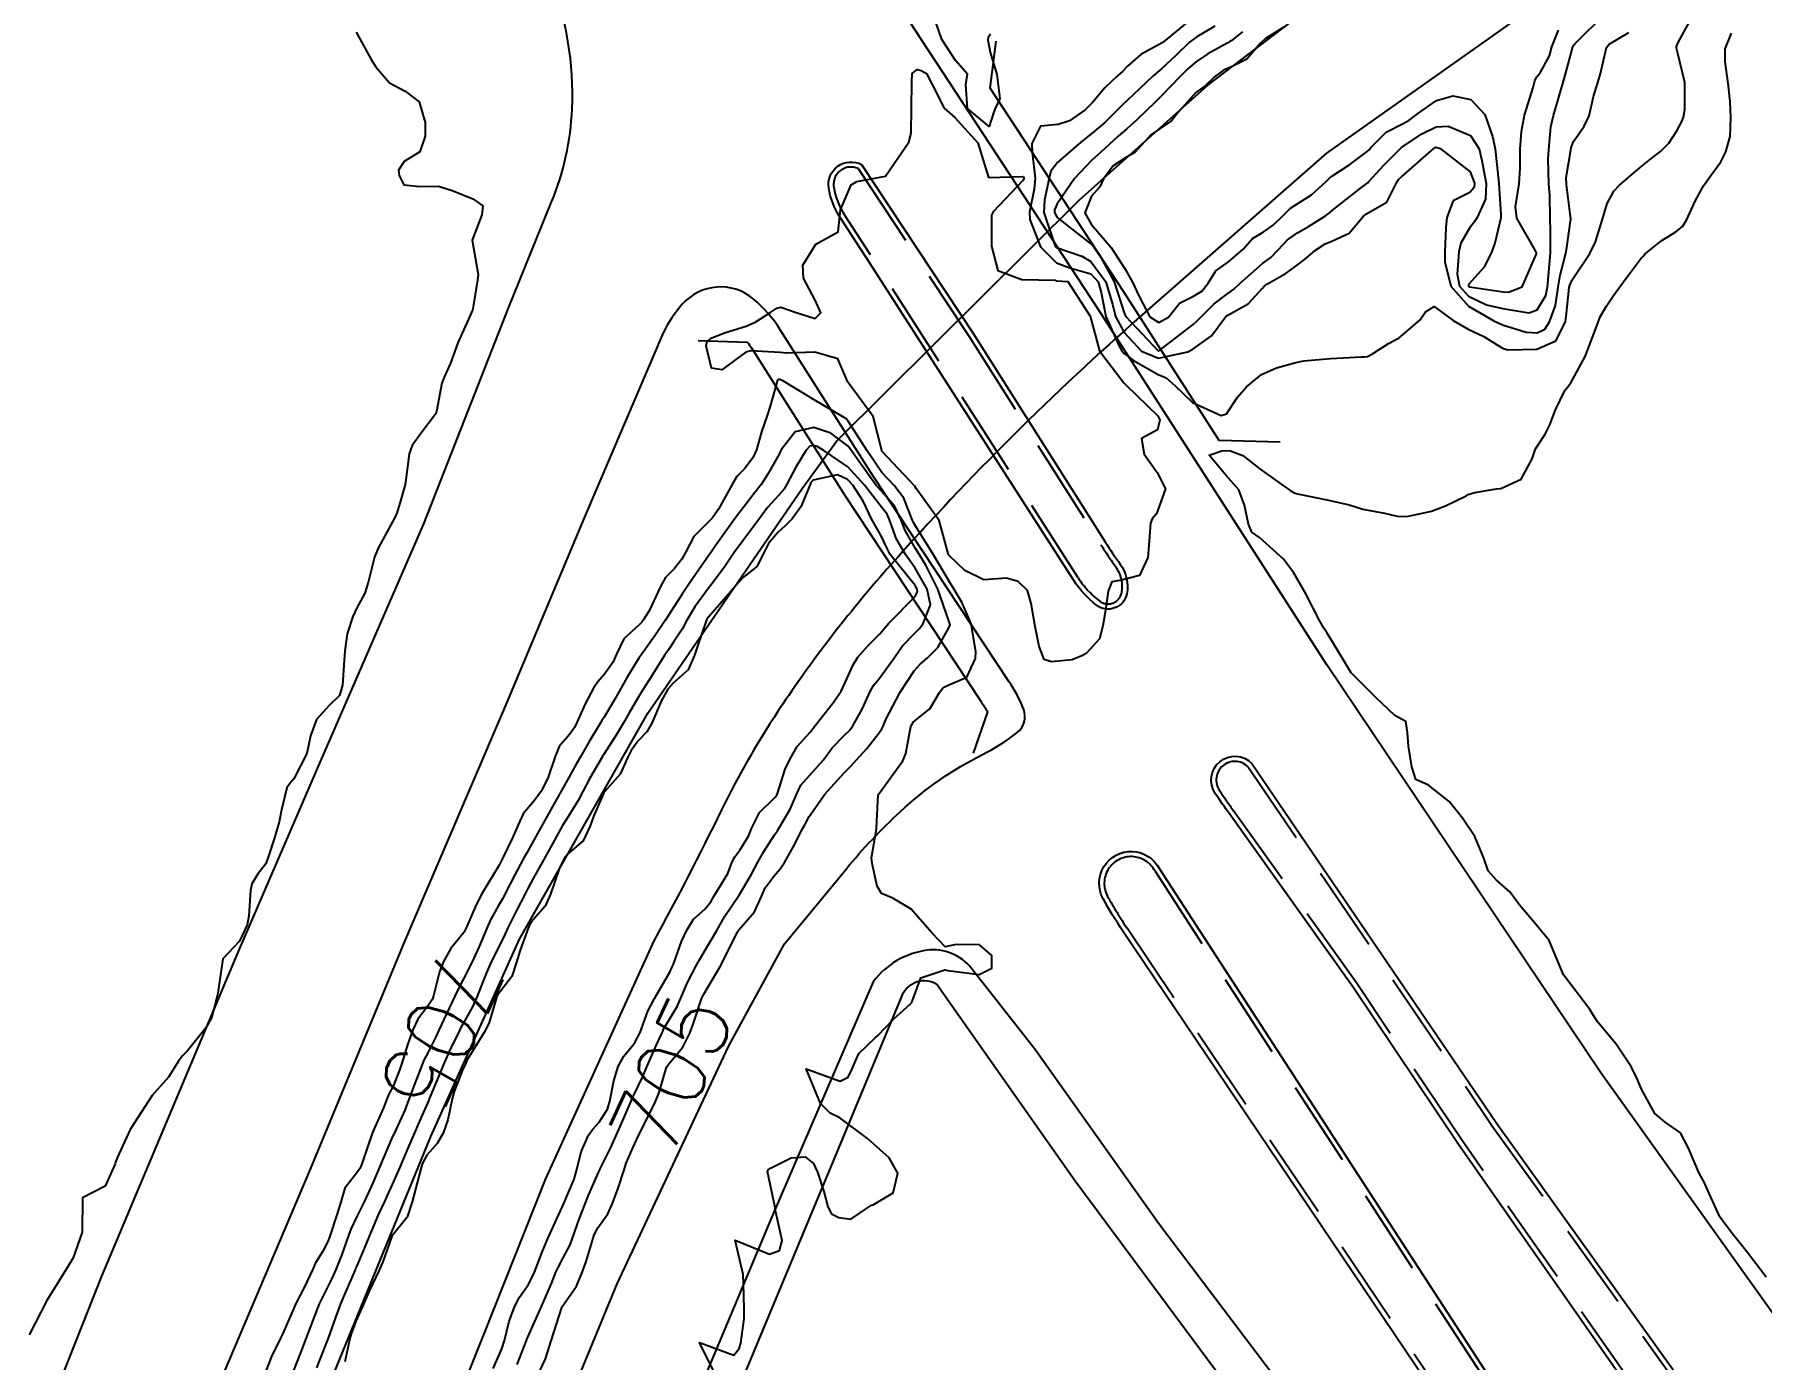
# Model space of a CAD drawing. Header units: metres. Extents: x 298520 to 308411, y 7433745 to 7450750.
# Drawn here: x 307649.3 to 307749.7, y 7434273.3 to 7434350.4 of the extents above; entities that cross this region are included whole.
import ezdxf
from ezdxf.enums import TextEntityAlignment as Align

# ---------------------------------------------------------------- set-up
doc = ezdxf.new("R2010")
doc.units = ezdxf.units.M
doc.header["$LTSCALE"] = 10
doc.linetypes.add('DASHED', pattern=[0.75, 0.5, -0.25])
for name, color, linetype in [('Canteiro', 45, 'DASHED'), ('Cotas', 45, 'Continuous'), ('Curvas de Nivel 1m', 11, 'Continuous'), ('Curvas de Nivel 5m', 15, 'Continuous'), ('Edificações', 30, 'Continuous'), ('Hidrografia', 140, 'Continuous'), ('Pontes e viadutos', 190, 'Continuous'), ('Vias Primárias', 230, 'Continuous')]:
    doc.layers.add(name, color=color, linetype=linetype)
doc.styles.add('Style-STANDARD', font='STANDARD.shx')

msp = doc.modelspace()

# ---------------------------------------------------------------- linework, layer by layer
at = {"layer": 'Canteiro'}
for points in [[(307709.97, 7434318.79), (307697.89, 7434337.6), (307696.34, 7434339.98, -0.105754), (307695.75, 7434341.53, -0.594126), (307697.17, 7434342.61), (307703.62, 7434332.84), (307711.29, 7434320.72, 0.014968), (307712.17, 7434319.41, -0.205405), (307712.5, 7434317.93, -0.558012), (307711.22, 7434317.44, -0.087423), (307709.97, 7434318.79, -4.151883)], [(307758.1, 7434249.95), (307746.41, 7434265.84), (307732.3, 7434286.05), (307726.19, 7434295.17), (307719.01, 7434305.23, -0.005821), (307718.19, 7434306.42, -0.901501), (307719.84, 7434307.81), (307734.08, 7434286.87), (307753.59, 7434259.62), (307760.41, 7434249.95)], [(307746.23, 7434249.95), (307736.49, 7434263.26), (307712.82, 7434298.4, -0.022731), (307711.68, 7434300.26, -1.015569), (307714.44, 7434301.72), (307736.59, 7434267.56), (307749.27, 7434249.95)]]:
    msp.add_lwpolyline(points, format="xyb", dxfattribs=at)
at = {"layer": 'Curvas de Nivel 1m', "flags": 128}
for points, elevation in [([(307704.87, 7434350.44), (307704.73, 7434350.24), (307704.71, 7434350.1), (307704.85, 7434349.38), (307705.24, 7434348.09), (307705.42, 7434346.69), (307705.14, 7434346.1), (307705.05, 7434345.86), (307704.8, 7434345.06), (307703.53, 7434346.11), (307703.44, 7434347.5), (307703.54, 7434348.11), (307702.84, 7434348.9), (307702.04, 7434350.13), (307701.59, 7434351.41)], 707), ([(307716.88, 7434351.58), (307714.93, 7434349.98), (307714.89, 7434349.95), (307714.86, 7434349.93), (307713.61, 7434349.24), (307712.84, 7434348.57), (307712.56, 7434348.28), (307712.25, 7434348.01), (307711.52, 7434347.31), (307710.82, 7434346.47), (307710.37, 7434346.03), (307709.46, 7434345.39), (307708.8, 7434345.17), (307707.78, 7434345.08), (307707.28, 7434344.07), (307707.29, 7434343.55), (307707.46, 7434342.06), (307707.41, 7434341.41), (307707.14, 7434340.07), (307707.15, 7434339.65), (307707.78, 7434338.06), (307708.7, 7434337.13), (307709.49, 7434336.83), (307710.7, 7434336.48), (307711.13, 7434336.02), (307711.31, 7434335.39), (307711.58, 7434334.01), (307712.33, 7434332.32), (307712.5, 7434332), (307712.64, 7434331.84), (307713.18, 7434331.45), (307714.63, 7434330.63), (307715.09, 7434330.44), (307715.62, 7434329.97), (307716.61, 7434328.99), (307718.28, 7434328.25), (307718.6, 7434328.33), (307719.23, 7434329.3), (307719.77, 7434329.91), (307720.63, 7434330.63), (307721.5, 7434331.02), (307722.64, 7434331.33), (307723.09, 7434331.42), (307724.64, 7434331.55), (307726.46, 7434331.65), (307726.64, 7434331.66), (307726.79, 7434331.68), (307727.09, 7434331.83), (307728.02, 7434332.44), (307728.65, 7434332.77), (307729.84, 7434333.79), (307730.18, 7434334.28), (307730.67, 7434334.58), (307731.78, 7434333.77), (307732.66, 7434333.27), (307733.57, 7434332.83), (307734.65, 7434332.16), (307734.97, 7434332.06), (307736.65, 7434332.11), (307737.76, 7434332.59), (307738.31, 7434333.69), (307738.36, 7434334), (307738.54, 7434335.69), (307738.56, 7434335.82), (307738.7, 7434336.14), (307739.74, 7434337.67), (307740.06, 7434338.34), (307740.47, 7434339.66), (307740.75, 7434340.57), (307741.12, 7434341.3), (307741.46, 7434341.65), (307742.16, 7434342.25), (307742.77, 7434342.76), (307743.26, 7434343.15), (307743.86, 7434343.63), (307744.33, 7434344.09), (307744.8, 7434344.8), (307745.08, 7434345.35), (307745.18, 7434345.61), (307745.26, 7434346.05), (307745.26, 7434347.61), (307744.86, 7434349.3), (307744.77, 7434349.62), (307744.77, 7434349.71), (307744.87, 7434349.94), (307745.78, 7434351.61)], 706), ([(307719.52, 7434350.57), (307718.86, 7434350.05), (307718.79, 7434350), (307718.67, 7434349.93), (307717.51, 7434349.28), (307716.85, 7434348.84), (307716.37, 7434348.43), (307715.91, 7434347.96), (307714.82, 7434346.85), (307714.38, 7434346.42), (307713.94, 7434345.99), (307713.37, 7434345.42), (307712.8, 7434344.92), (307712.3, 7434344.49), (307711.78, 7434344.01), (307711.26, 7434343.54), (307710.77, 7434343.1), (307709.76, 7434342.04), (307708.75, 7434340.56), (307708.6, 7434340.2), (307708.6, 7434340.05), (307708.74, 7434339.76), (307709.93, 7434338.83), (307710.72, 7434338.22), (307710.89, 7434338.02), (307711.26, 7434337.47), (307712.06, 7434336.01), (307712.67, 7434334.16), (307712.74, 7434334), (307714.64, 7434331.98), (307716.66, 7434333.54), (307716.88, 7434333.73), (307717.09, 7434333.95), (307717.88, 7434334.73), (307718.68, 7434335.34), (307719.02, 7434335.59), (307719.37, 7434335.92), (307720.7, 7434337.08), (307721.17, 7434337.44), (307721.61, 7434337.89), (307722.15, 7434338.46), (307722.73, 7434338.87), (307723.37, 7434339.24), (307724.35, 7434339.86), (307724.58, 7434340.03), (307724.75, 7434340.17), (307726.37, 7434341.45), (307726.76, 7434341.74), (307726.81, 7434341.78), (307726.85, 7434341.83), (307727.77, 7434342.83), (307728.75, 7434343.81), (307728.77, 7434343.83), (307728.78, 7434343.84), (307729.96, 7434344.63), (307730.8, 7434345.03), (307731.5, 7434345.07), (307732.79, 7434344.54), (307733.29, 7434343.75), (307733.45, 7434343.08), (307733.7, 7434341.75), (307733.67, 7434340.83), (307733.17, 7434339.76), (307733, 7434339.5), (307732.73, 7434339.15), (307732.22, 7434338.26), (307732.12, 7434337.77), (307732.01, 7434336.46), (307732.16, 7434335.77), (307732.68, 7434335.19), (307733.73, 7434334.69), (307734.67, 7434334.46), (307736.18, 7434334.21), (307736.67, 7434334.39), (307737.17, 7434335.22), (307737.27, 7434335.7), (307737.39, 7434337.02), (307737.45, 7434337.7), (307737.44, 7434339), (307737.43, 7434339.7), (307737.4, 7434341.06), (307737.35, 7434341.7), (307737.31, 7434343.17), (307737.34, 7434343.7), (307737.47, 7434345.04), (307737.62, 7434345.7), (307737.9, 7434346.63), (307738.2, 7434347.7), (307738.34, 7434348.19), (307738.75, 7434349.69), (307738.78, 7434349.77), (307738.86, 7434349.87), (307740.66, 7434351.66)], 704), ([(307721.93, 7434350.83), (307720.87, 7434350.17), (307720.57, 7434349.9), (307719.78, 7434348.98), (307718.84, 7434348.52), (307718.43, 7434348.34), (307717.9, 7434347.94), (307717.35, 7434347.42), (307716.82, 7434347.03), (307715.85, 7434345.96), (307715.4, 7434345.38), (307714.8, 7434344.99), (307714.2, 7434344.57), (307713.67, 7434343.99), (307713.24, 7434343.53), (307712.78, 7434343.28), (307712.01, 7434342.77), (307711.44, 7434342.01), (307711.22, 7434341.55), (307710.75, 7434341.01), (307710.36, 7434340.03), (307710.73, 7434339.38), (307711.89, 7434338.01), (307712.7, 7434336.76), (307713.13, 7434336), (307713.52, 7434335.16), (307714.14, 7434333.99), (307714.66, 7434333.66), (307715.23, 7434333.97), (307715.87, 7434334.77), (307716.68, 7434335.18), (307717.16, 7434335.47), (307717.54, 7434335.94), (307717.98, 7434336.66), (307718.71, 7434337.18), (307719.56, 7434337.92), (307720.1, 7434338.54), (307720.73, 7434338.91), (307721.32, 7434339.31), (307721.92, 7434339.89), (307722.32, 7434340.31), (307722.75, 7434340.58), (307723.54, 7434341.09), (307724.4, 7434341.86), (307724.58, 7434342.05), (307724.77, 7434342.19), (307725.77, 7434342.84), (307726.78, 7434343.61), (307726.9, 7434343.71), (307726.99, 7434343.83), (307727.89, 7434344.73), (307728.8, 7434345.19), (307729.21, 7434345.4), (307729.7, 7434345.8), (307730.82, 7434346.57), (307731.76, 7434346.84), (307732.82, 7434346.62), (307733.62, 7434345.75), (307734.07, 7434344.47), (307734.22, 7434343.75), (307734.4, 7434342.11), (307734.43, 7434341.74), (307734.55, 7434339.93), (307734.55, 7434339.74), (307734.2, 7434338.27), (307734.01, 7434337.75), (307733.58, 7434336.88), (307732.69, 7434335.89), (307732.67, 7434335.79), (307732.67, 7434335.76), (307732.69, 7434335.74), (307732.73, 7434335.72), (307734.69, 7434335.43), (307735, 7434335.42), (307735.8, 7434335.72), (307736.64, 7434337.64), (307736.64, 7434337.71), (307736.56, 7434337.87), (307735.48, 7434339.73), (307735.41, 7434340.39), (307735.63, 7434341.73), (307735.68, 7434342.64), (307735.69, 7434343.73), (307735.76, 7434344.77), (307735.93, 7434345.72), (307736.43, 7434347.32), (307736.54, 7434347.71), (307736.63, 7434347.92), (307736.84, 7434348.18), (307737.38, 7434349.18), (307737.53, 7434349.7), (307737.91, 7434350.67)], 703), ([(307667.96, 7434350.54), (307668.84, 7434348.96), (307669.12, 7434348.53), (307669.91, 7434347.6), (307670.82, 7434347.11), (307671.64, 7434346.49), (307671.99, 7434345.29), (307671.98, 7434344.49), (307671.67, 7434343.59), (307670.77, 7434343.02), (307670.43, 7434342.51), (307670.47, 7434342.21), (307670.75, 7434341.66), (307671.68, 7434341.56), (307672.75, 7434341.58), (307673.61, 7434341.32), (307674.75, 7434340.85), (307675.34, 7434340.44), (307675.27, 7434339.91), (307674.71, 7434338.45), (307675.07, 7434336.45), (307675.03, 7434336.11), (307674.76, 7434334.45), (307674.74, 7434334.37), (307674.66, 7434334.2), (307673.88, 7434332.46), (307673.45, 7434331.29), (307673.08, 7434330.47), (307672.96, 7434330.13), (307672.64, 7434328.48), (307672.59, 7434328.32), (307671.79, 7434327.28), (307671.23, 7434326.49), (307671.05, 7434326.01), (307670.86, 7434324.5), (307670.81, 7434324.23), (307670.53, 7434323.2), (307670.31, 7434322.5), (307670.11, 7434322.09), (307669.24, 7434320.52), (307669.03, 7434319.99), (307668.67, 7434318.53), (307668.47, 7434317.91), (307667.98, 7434317.01), (307667.78, 7434316.54), (307667.44, 7434315.54), (307667.3, 7434314.54), (307667.25, 7434313.72), (307667.17, 7434312.54), (307666.99, 7434311.95), (307666.39, 7434311.36), (307665.66, 7434310.56), (307665.32, 7434309.61), (307665.09, 7434308.57), (307664.34, 7434307.1), (307664.1, 7434306.82), (307663.94, 7434306.58), (307663.62, 7434305.29), (307663.49, 7434304.59), (307663.22, 7434303.67), (307662.87, 7434302.59), (307662.72, 7434302.15), (307662.27, 7434301.58), (307661.89, 7434300.98), (307661.82, 7434300.6), (307661.72, 7434299.13), (307661.63, 7434298.61), (307661.18, 7434297.66), (307660.21, 7434296.62), (307659.93, 7434294.62), (307659.57, 7434293.23), (307659.25, 7434292.63), (307658.15, 7434291.27), (307657.85, 7434290.95), (307657.64, 7434290.66), (307657.05, 7434289.74), (307656.11, 7434288.67), (307654.82, 7434286.69), (307654.08, 7434285.08), (307653.97, 7434284.8), (307653.94, 7434284.7), (307653.36, 7434283.4), (307652.04, 7434282.72), (307652.02, 7434280.72), (307651.5, 7434279.23), (307651.21, 7434278.73), (307649.97, 7434276.74), (307648.95, 7434274.75)], 707), ([(307750, 7434278.09), (307748.89, 7434279.56), (307748.03, 7434280.62), (307747.31, 7434281.58), (307746.67, 7434282.97), (307746.41, 7434283.59), (307746.07, 7434284.19), (307745.48, 7434285.6), (307745, 7434286.5), (307744.11, 7434287.12), (307743.51, 7434287.63), (307742.73, 7434289.03), (307742.49, 7434289.64), (307742.15, 7434290.31), (307741.26, 7434291.65), (307740.18, 7434292.95), (307739.9, 7434293.38), (307739.73, 7434293.67), (307738.21, 7434295.69), (307737.36, 7434297.7), (307736.25, 7434299.04), (307735.67, 7434299.72), (307735.07, 7434300.53), (307734.28, 7434301.23), (307733.82, 7434301.74), (307733.56, 7434302.48), (307733.05, 7434303.75), (307732.32, 7434304.81), (307731.55, 7434305.77), (307730.34, 7434306.72), (307729.61, 7434307.06), (307729.38, 7434307.79), (307729.18, 7434308.99), (307729.12, 7434309.8), (307729.02, 7434310.43), (307728.39, 7434310.79), (307727.31, 7434311.82), (307726.41, 7434312.7), (307725.85, 7434313.27), (307725.5, 7434313.84), (307724.45, 7434315.57), (307724.26, 7434315.86), (307724, 7434316.32), (307723.21, 7434317.87), (307722.49, 7434319.11), (307721.92, 7434319.89), (307720.52, 7434321.15), (307720.07, 7434321.46), (307719.87, 7434321.91), (307719.65, 7434323.03), (307719.31, 7434323.92), (307718.56, 7434324.76), (307717.59, 7434325.94), (307718.32, 7434326.19), (307718.58, 7434326.2), (307718.83, 7434326.18), (307719.55, 7434325.92), (307720.56, 7434325.12), (307722.3, 7434323.88), (307722.54, 7434323.75), (307722.72, 7434323.69), (307724.54, 7434323.32), (307725.74, 7434323.05), (307726.53, 7434322.79), (307727.79, 7434322.56), (307728.53, 7434322.39), (307729.08, 7434322.36), (307730.53, 7434322.68), (307731.33, 7434322.98), (307732.54, 7434323.57), (307732.66, 7434323.64), (307733.04, 7434323.76), (307734.31, 7434323.98), (307734.55, 7434324), (307735.74, 7434324.54), (307736.37, 7434325.71), (307736.58, 7434326.31), (307737.13, 7434327.16), (307737.4, 7434327.7), (307737.74, 7434328.57), (307738.28, 7434329.69), (307738.43, 7434329.89), (307738.63, 7434330.14), (307739.46, 7434331.68), (307739.97, 7434332.99), (307740.21, 7434333.67), (307740.34, 7434333.99), (307740.68, 7434334.59), (307741.11, 7434335.23), (307741.42, 7434335.65), (307741.96, 7434336.39), (307742.71, 7434337.39), (307742.83, 7434337.52), (307742.95, 7434337.64), (307743.93, 7434338.42), (307744.73, 7434338.93), (307745.12, 7434339.23), (307745.35, 7434339.61), (307745.87, 7434340.72), (307746.34, 7434341.6), (307746.77, 7434342.21), (307747.36, 7434343), (307747.64, 7434343.58), (307747.9, 7434344.48), (307747.94, 7434345.58), (307747.89, 7434346.51), (307747.78, 7434347.58), (307747.61, 7434348.82), (307747.61, 7434349.58), (307747.97, 7434350.48)], 707), ([(307688.94, 7434272.27), (307687.95, 7434274.29), (307689.94, 7434273.56), (307690.25, 7434273.95), (307690.35, 7434274.26), (307690.53, 7434275.69), (307690.53, 7434276.25), (307690.5, 7434277.74), (307690.48, 7434278.26), (307690.02, 7434280.26), (307692.01, 7434279.44), (307692.59, 7434279.66), (307692.74, 7434280.23), (307692.39, 7434281.88), (307692.32, 7434282.24), (307692.06, 7434283.51), (307691.9, 7434284.24), (307691.95, 7434284.36), (307692.07, 7434284.44), (307693.27, 7434285.04), (307694.08, 7434285.1), (307694.58, 7434284.71), (307694.81, 7434284.21), (307695.18, 7434283.08), (307695.4, 7434282.2), (307695.62, 7434281.78), (307696.04, 7434281.57), (307696.75, 7434281.47), (307697.77, 7434282.17), (307697.94, 7434282.28), (307698.05, 7434282.31), (307699.21, 7434283), (307699.48, 7434284.15), (307698.97, 7434285.05), (307698.09, 7434285.83), (307697.72, 7434286.17), (307696.1, 7434287.38), (307695.54, 7434287.64), (307694.97, 7434288.21), (307694.14, 7434290.22), (307696.13, 7434289.5), (307696.58, 7434289.74), (307696.8, 7434290.18), (307697.21, 7434291.12), (307698.16, 7434292.03), (307698.32, 7434292.17), (307699.22, 7434293.11), (307700.19, 7434293.98), (307700.28, 7434294.06), (307700.32, 7434294.14), (307700.82, 7434295.52), (307702.21, 7434295.98), (307702.38, 7434295.95), (307704.21, 7434295.71), (307704.94, 7434296.09), (307704.94, 7434296.81), (307704.23, 7434297.43), (307702.88, 7434297.46), (307702.23, 7434297.33), (307701.45, 7434298.13), (307700.25, 7434299.51), (307699.19, 7434300.16), (307698.52, 7434300.42), (307698.27, 7434300.85), (307697.98, 7434302.17), (307697.95, 7434302.51), (307698.23, 7434304.17), (307698.23, 7434304.25), (307698.33, 7434306.17), (307699.76, 7434308.15), (307699.94, 7434308.57), (307700.24, 7434310.14), (307700.39, 7434310.42), (307701.34, 7434311.18), (307701.91, 7434312.12), (307702.12, 7434312.41), (307702.41, 7434312.55), (307703.5, 7434313.02), (307704, 7434314.1), (307704.02, 7434314.51), (307703.74, 7434316.11), (307703.2, 7434317.38), (307702.76, 7434318.12), (307702.48, 7434318.57), (307701.55, 7434320.13), (307700.52, 7434321.78), (307700.39, 7434322.01), (307700.34, 7434322.14), (307699.83, 7434323.44), (307699.26, 7434324.16), (307698.55, 7434324.93), (307697.69, 7434326.18), (307696.59, 7434327.92), (307696.46, 7434328.06), (307696.22, 7434328.2), (307694.61, 7434329.16), (307692.82, 7434330.24), (307692.62, 7434330.34), (307692.53, 7434330.34), (307692.46, 7434330.24), (307692.05, 7434328.79), (307691.88, 7434328.25), (307691.55, 7434327.29), (307691.26, 7434326.25), (307691.05, 7434325.77), (307690.56, 7434325.13), (307690.12, 7434324.7), (307689.86, 7434324.27), (307689.04, 7434322.79), (307688.69, 7434322.29), (307688.52, 7434322.11), (307687.61, 7434321.2), (307687.14, 7434320.3), (307686.92, 7434319.88), (307686.49, 7434319.34), (307685.97, 7434318.82), (307685.7, 7434318.32), (307685.01, 7434316.88), (307684.67, 7434316.34), (307684.58, 7434316.21), (307684.45, 7434316.07), (307683.54, 7434315.25), (307683.11, 7434314.35), (307682.9, 7434313.87), (307682.41, 7434313.18), (307682.03, 7434312.75), (307681.78, 7434312.37), (307681.29, 7434311.47), (307680.81, 7434310.38), (307680.67, 7434310.09), (307680.37, 7434309.68), (307679.77, 7434308.98), (307679.55, 7434308.39), (307679.14, 7434307.2), (307678.74, 7434306.4), (307678.33, 7434305.82), (307677.68, 7434305.06), (307677.39, 7434304.42), (307677.06, 7434303.66), (307676.46, 7434302.43), (307676.4, 7434302.31), (307676.28, 7434302.08), (307675.3, 7434300.44), (307674.94, 7434299.76), (307674.39, 7434298.46), (307674.23, 7434298.16), (307673.47, 7434297.22), (307673.05, 7434296.47), (307672.81, 7434295.87), (307672.47, 7434294.48), (307672.4, 7434294.27), (307672.18, 7434293.92), (307671.55, 7434293.11), (307671.27, 7434292.49), (307670.97, 7434291.68), (307670.6, 7434290.5), (307670.49, 7434290.14), (307670.12, 7434289.21), (307669.87, 7434288.75), (307669.77, 7434288.51), (307669.56, 7434287.96), (307668.91, 7434286.52), (307668.31, 7434284.76), (307668.23, 7434284.53), (307668.18, 7434284.42), (307668.07, 7434284.24), (307667.31, 7434283.28), (307667.09, 7434282.54), (307666.85, 7434281.73), (307666.45, 7434280.55), (307666.34, 7434280.22), (307666.01, 7434279.57), (307665.61, 7434278.94), (307665.45, 7434278.56), (307664.96, 7434277.54), (307664.46, 7434276.57), (307663.96, 7434275.4), (307663.71, 7434274.83), (307663.58, 7434274.58), (307663.04, 7434273.48), (307662.7, 7434272.59)], 706), ([(307677.33, 7434273.02), (307677.87, 7434274.41), (307677.89, 7434274.47), (307677.95, 7434274.61), (307678.75, 7434276.4), (307679.33, 7434277.73), (307679.59, 7434278.39), (307679.71, 7434278.67), (307680.01, 7434279.22), (307680.41, 7434279.99), (307680.56, 7434280.37), (307680.94, 7434281.47), (307681.28, 7434282.37), (307681.5, 7434282.91), (307682.07, 7434284.19), (307682.12, 7434284.31), (307682.15, 7434284.36), (307682.79, 7434285.65), (307683.1, 7434286.35), (307683.4, 7434287.04), (307683.96, 7434288.34), (307684, 7434288.45), (307684.12, 7434288.69), (307684.66, 7434289.81), (307684.88, 7434290.33), (307685.44, 7434291.61), (307685.76, 7434292.32), (307685.88, 7434292.6), (307686.17, 7434293.08), (307686.64, 7434293.85), (307686.84, 7434294.3), (307687.25, 7434295.25), (307687.79, 7434296.29), (307687.94, 7434296.57), (307688.22, 7434297.03), (307688.94, 7434298.28), (307689.42, 7434299.1), (307690.19, 7434300.26), (307690.26, 7434300.37), (307690.97, 7434301.56), (307691.34, 7434302.25), (307691.68, 7434302.86), (307692.31, 7434303.83), (307692.47, 7434304.07), (307692.58, 7434304.24), (307693.22, 7434305.33), (307693.61, 7434306.23), (307693.84, 7434306.72), (307694.34, 7434307.29), (307695.15, 7434308.21), (307695.66, 7434308.9), (307696.37, 7434309.64), (307696.66, 7434309.91), (307696.86, 7434310.19), (307697.41, 7434311.16), (307697.87, 7434312.18), (307698.06, 7434312.52), (307698.41, 7434312.95), (307699.28, 7434314.16), (307699.75, 7434314.83), (307700.44, 7434315.55), (307700.74, 7434315.84), (307700.96, 7434316.13), (307701.37, 7434317.22), (307701.18, 7434318.13), (307700.49, 7434319.35), (307699.92, 7434320.15), (307699.4, 7434321.04), (307699, 7434322.16), (307698.85, 7434322.49), (307698.53, 7434322.9), (307697.54, 7434324.18), (307696.56, 7434325.25), (307695.17, 7434326.21), (307694.78, 7434326.43), (307694.58, 7434326.5), (307694.35, 7434326.45), (307694.15, 7434326.22), (307693.55, 7434325.23), (307693.03, 7434324.24), (307692.85, 7434323.93), (307692.54, 7434323.59), (307691.89, 7434322.88), (307691.43, 7434322.25), (307691.05, 7434321.72), (307690.51, 7434321.03), (307689.95, 7434320.27), (307689.37, 7434319.4), (307688.54, 7434318.29), (307688.47, 7434318.2), (307687.66, 7434317.1), (307687.19, 7434316.3), (307686.94, 7434315.81), (307686.43, 7434315.05), (307686.13, 7434314.61), (307685.93, 7434314.32), (307685.12, 7434313.04), (307684.69, 7434312.34), (307684.4, 7434311.87), (307683.83, 7434310.9), (307683.52, 7434310.35), (307683.1, 7434309.63), (307682.35, 7434308.49), (307682.3, 7434308.41), (307682.28, 7434308.36), (307681.56, 7434307.14), (307681.16, 7434306.37), (307680.88, 7434305.83), (307680.32, 7434304.93), (307679.98, 7434304.38), (307679.38, 7434303.32), (307678.88, 7434302.4), (307678.27, 7434301.29), (307677.95, 7434300.72), (307677.79, 7434300.41), (307677.28, 7434299.39), (307676.8, 7434298.42), (307676.62, 7434298.04), (307676.22, 7434297.24), (307675.83, 7434296.44), (307675.54, 7434295.77), (307675.01, 7434294.45), (307674.76, 7434293.87), (307674.17, 7434292.83), (307674.04, 7434292.59), (307673.97, 7434292.46), (307673.38, 7434291.23), (307673.04, 7434290.47), (307672.78, 7434289.82), (307672.22, 7434288.48), (307672.19, 7434288.4), (307672.11, 7434288.23), (307671.58, 7434287), (307671.36, 7434286.49), (307670.98, 7434285.6), (307670.51, 7434284.5), (307670.38, 7434284.19), (307670.06, 7434283.5), (307669.75, 7434282.81), (307669.61, 7434282.51), (307669.25, 7434281.73), (307668.75, 7434280.52), (307668.54, 7434280), (307668, 7434278.76), (307667.93, 7434278.6), (307667.91, 7434278.53), (307667.33, 7434277.19), (307667.06, 7434276.54), (307666.76, 7434275.75), (307666.33, 7434274.55), (307666.23, 7434274.26), (307665.94, 7434273.53), (307665.66, 7434272.82)], 704), ([(307675.93, 7434272.79), (307676.45, 7434273.93), (307676.59, 7434274.42), (307676.86, 7434275.53), (307677.2, 7434276.42), (307677.46, 7434276.93), (307677.99, 7434277.67), (307678.34, 7434278.4), (307678.8, 7434279.61), (307679.14, 7434280.39), (307680.04, 7434282.38), (307680.64, 7434283.8), (307680.8, 7434284.37), (307681.05, 7434285.4), (307681.49, 7434286.37), (307681.74, 7434286.72), (307682.1, 7434287.11), (307682.59, 7434287.88), (307682.72, 7434288.35), (307682.95, 7434289.53), (307683.21, 7434290.35), (307683.54, 7434290.95), (307684.16, 7434291.71), (307684.48, 7434292.34), (307684.94, 7434293.57), (307685.32, 7434294.32), (307686.21, 7434295.84), (307686.36, 7434296.16), (307686.43, 7434296.31), (307686.9, 7434297.63), (307687.2, 7434298.3), (307687.6, 7434298.94), (307688.25, 7434299.52), (307688.6, 7434299.94), (307688.8, 7434300.28), (307689.58, 7434301.58), (307689.85, 7434302.27), (307689.99, 7434302.56), (307690.29, 7434302.94), (307690.79, 7434303.77), (307690.99, 7434304.25), (307691.44, 7434305.13), (307692.33, 7434306.01), (307692.43, 7434306.14), (307692.47, 7434306.24), (307692.93, 7434307.66), (307693.2, 7434308.23), (307693.62, 7434308.97), (307694.38, 7434309.82), (307694.56, 7434310.04), (307694.68, 7434310.22), (307695.69, 7434311.5), (307696.18, 7434312.19), (307696.41, 7434312.7), (307696.87, 7434313.74), (307697.16, 7434314.18), (307697.76, 7434314.85), (307698.44, 7434315.53), (307698.73, 7434315.89), (307698.95, 7434316.16), (307700.47, 7434317.68), (307700.63, 7434317.98), (307700.61, 7434318.14), (307700.48, 7434318.35), (307699.04, 7434320.16), (307698.85, 7434320.51), (307698.51, 7434321.24), (307697.97, 7434322.18), (307697.46, 7434323.26), (307696.86, 7434324.19), (307696.55, 7434324.52), (307695.96, 7434324.79), (307694.55, 7434324.48), (307694.42, 7434324.34), (307694.37, 7434324.22), (307693.83, 7434322.92), (307693.33, 7434322.23), (307692.93, 7434321.83), (307692.52, 7434321.46), (307691.96, 7434320.79), (307691.68, 7434320.25), (307691.28, 7434319.46), (307690.48, 7434318.82), (307690.21, 7434318.53), (307690, 7434318.27), (307688.46, 7434316.5), (307688.36, 7434316.38), (307688.32, 7434316.29), (307687.85, 7434314.88), (307687.65, 7434314.3), (307687.28, 7434313.44), (307686.41, 7434312.66), (307686.1, 7434312.31), (307685.73, 7434311.65), (307685.17, 7434310.33), (307684.88, 7434309.83), (307684.37, 7434309.31), (307683.96, 7434308.75), (307683.78, 7434308.35), (307683.32, 7434307.37), (307682.43, 7434306.36), (307682.38, 7434306.31), (307682.33, 7434306.21), (307681.78, 7434304.9), (307681.59, 7434304.37), (307681.18, 7434303.49), (307680.29, 7434302.74), (307680.12, 7434302.55), (307680.03, 7434302.38), (307679.8, 7434301.91), (307679.28, 7434300.39), (307678.96, 7434299.69), (307678.24, 7434298.87), (307678.05, 7434298.59), (307677.98, 7434298.41), (307677.51, 7434297.13), (307677.29, 7434296.42), (307677.03, 7434295.59), (307676.19, 7434294.51), (307676.16, 7434294.43), (307675.7, 7434292.91), (307675.48, 7434292.44), (307674.43, 7434290.74), (307674.31, 7434290.46), (307674.26, 7434290.34), (307674.14, 7434290.11), (307673.67, 7434288.91), (307673.56, 7434288.47), (307673.31, 7434287.26), (307673.02, 7434286.47), (307672.68, 7434285.88), (307672.08, 7434285.19), (307671.82, 7434284.74), (307671.74, 7434284.48), (307671.4, 7434283.14), (307671.23, 7434282.49), (307670.93, 7434281.6), (307670.07, 7434280.5), (307670.05, 7434280.47), (307670.02, 7434280.42), (307669.51, 7434278.99), (307669.31, 7434278.51), (307668.7, 7434277.24), (307668.39, 7434276.52), (307667.96, 7434275.58), (307667.67, 7434274.81), (307667.6, 7434274.53), (307667.3, 7434273.17)], 703)]:
    msp.add_lwpolyline(points, dxfattribs=dict(at, elevation=elevation))
at = {"layer": 'Curvas de Nivel 1m', "elevation": 707, "flags": 128}
msp.add_lwpolyline([(307700.84, 7434348.31), (307701.14, 7434348.14), (307701.49, 7434347.47), (307702.17, 7434346.13), (307702.8, 7434345.58), (307704.13, 7434344.11), (307704.76, 7434342.1), (307706.76, 7434342.15), (307706.81, 7434342.07), (307706.81, 7434342.03), (307706.76, 7434341.93), (307705.03, 7434340.1), (307704.93, 7434339.9), (307704.92, 7434338.1), (307705.29, 7434336.68), (307706.69, 7434336.15), (307708.63, 7434336.11), (307708.69, 7434336.07), (307708.71, 7434336.07), (307709.37, 7434336.04), (307710.66, 7434334.02), (307711.21, 7434332.01), (307712.62, 7434330.14), (307712.77, 7434330), (307714.6, 7434328.22), (307714.71, 7434327.98), (307714.59, 7434327.41), (307713.66, 7434326.91), (307713.81, 7434325.99), (307714.56, 7434324.93), (307715.04, 7434323.97), (307714.53, 7434322.52), (307714.28, 7434322.23), (307714.17, 7434321.98), (307714.06, 7434320.44), (307714.03, 7434319.98), (307713.54, 7434318.94), (307712.48, 7434318.66), (307711.93, 7434318.56), (307711.71, 7434318.01), (307711.55, 7434316.92), (307711.41, 7434316.01), (307711.2, 7434315.25), (307710.43, 7434314.4), (307710.19, 7434314.26), (307709.61, 7434314.03), (307708.42, 7434313.9), (307707.99, 7434314.05), (307707.7, 7434314.79), (307707.45, 7434316.06), (307707.23, 7434317.3), (307707.02, 7434318.06), (307706.48, 7434318.59), (307705.79, 7434318.77), (307704.48, 7434318.67), (307703.37, 7434319.23), (307702.5, 7434320.05), (307702.45, 7434320.12), (307702.4, 7434320.22), (307701.89, 7434322.13), (307700.54, 7434324), (307700.49, 7434324.09), (307700.45, 7434324.14), (307698.57, 7434326.15), (307698.55, 7434326.17), (307698.54, 7434326.2), (307698.05, 7434328.18), (307696.62, 7434330.11), (307696.57, 7434330.19), (307695.98, 7434331.54), (307694.64, 7434331.92), (307693.01, 7434331.86), (307692.64, 7434331.91), (307690.9, 7434332), (307690.64, 7434331.93), (307689.24, 7434330.89), (307688.63, 7434331), (307688.33, 7434332.29), (307688.39, 7434332.55), (307688.65, 7434332.76), (307689.45, 7434333.08), (307690.65, 7434333.44), (307691.21, 7434333.7), (307692.09, 7434334.25), (307692.43, 7434334.48), (307692.67, 7434334.55), (307693.56, 7434334.23), (307694.66, 7434333.89), (307695, 7434334.21), (307694.67, 7434334.95), (307694, 7434336.23), (307693.95, 7434336.98), (307694.71, 7434338.22), (307696.01, 7434338.92), (307696.14, 7434340.2), (307696.76, 7434341.66), (307697.09, 7434341.86), (307698.76, 7434342.17), (307700.12, 7434344.15), (307700.26, 7434344.68), (307700.28, 7434346.15), (307700.29, 7434347.61), (307700.32, 7434348.15), (307700.61, 7434348.37)], close=True, dxfattribs=at)
at = {"layer": 'Curvas de Nivel 5m', "elevation": 705, "flags": 128}
for points in [[(307717.92, 7434350.89), (307716.87, 7434350.27), (307716.45, 7434349.96), (307715.64, 7434349.18), (307714.84, 7434348.44), (307714.59, 7434348.22), (307714.32, 7434347.99), (307713.56, 7434347.26), (307712.82, 7434346.58), (307712.52, 7434346.29), (307712.24, 7434346.01), (307711.51, 7434345.3), (307710.79, 7434344.68), (307710.43, 7434344.39), (307709.99, 7434344.03), (307708.77, 7434342.97), (307708.37, 7434342.45), (307708.28, 7434342.05), (307708.01, 7434340.8), (307707.98, 7434340.06), (307708.61, 7434338.16), (307708.66, 7434338.05), (307708.71, 7434338.01), (307710.19, 7434337.51), (307710.7, 7434337.2), (307711.57, 7434336.01), (307711.97, 7434334.71), (307712.14, 7434334.01), (307712.65, 7434333.07), (307713.65, 7434331.99), (307714.64, 7434331.57), (307716.34, 7434331.95), (307716.64, 7434332.1), (307717.72, 7434332.87), (307718.5, 7434333.93), (307718.57, 7434334.02), (307718.67, 7434334.08), (307719.85, 7434334.73), (307720.69, 7434335.65), (307720.8, 7434335.79), (307720.99, 7434335.9), (307722.06, 7434336.52), (307722.7, 7434336.98), (307723.22, 7434337.37), (307723.78, 7434337.87), (307724.34, 7434338.24), (307724.72, 7434338.39), (307725.73, 7434338.85), (307726.55, 7434339.83), (307726.74, 7434339.98), (307727.92, 7434340.65), (307728.51, 7434341.81), (307728.6, 7434341.97), (307728.77, 7434342.13), (307730.66, 7434343.78), (307730.73, 7434343.84), (307730.78, 7434343.85), (307731.03, 7434343.78), (307732.77, 7434342.42), (307733.02, 7434341.76), (307733.01, 7434341.5), (307732.76, 7434341.22), (307731.79, 7434340.74), (307731.41, 7434339.77), (307731.35, 7434339.16), (307731.3, 7434337.77), (307731.3, 7434337.18), (307731.65, 7434335.77), (307732.68, 7434334.6), (307734.14, 7434333.75), (307734.66, 7434333.51), (307736.03, 7434333.09), (307736.66, 7434333.06), (307737.11, 7434333.26), (307737.39, 7434333.7), (307737.73, 7434334.65), (307737.9, 7434335.7), (307738, 7434336.4), (307738.34, 7434337.69), (307738.4, 7434338.01), (307738.62, 7434339.69), (307738.61, 7434339.82), (307738.37, 7434341.69), (307738.36, 7434342.1), (307738.62, 7434343.69), (307738.65, 7434343.83), (307738.79, 7434344.19), (307739.4, 7434345.08), (307739.69, 7434345.68), (307739.95, 7434346.8), (307740.22, 7434347.67), (307740.36, 7434348.15), (307740.7, 7434349.66), (307740.86, 7434349.84), (307742, 7434350.52)], [(307678.53, 7434272.4), (307678.99, 7434273.35), (307679.32, 7434274.39), (307679.94, 7434276.34), (307679.95, 7434276.38), (307679.97, 7434276.42), (307680.78, 7434277.58), (307681.12, 7434278.37), (307681.35, 7434279.02), (307681.76, 7434280.36), (307681.82, 7434280.57), (307682.03, 7434280.97), (307682.6, 7434281.79), (307682.86, 7434282.35), (307683.19, 7434283.22), (307683.55, 7434284.35), (307683.68, 7434284.74), (307684.09, 7434285.66), (307684.4, 7434286.34), (307684.68, 7434286.91), (307685.39, 7434288.32), (307685.6, 7434288.84), (307686.03, 7434290.31), (307686.15, 7434290.52), (307686.98, 7434291.48), (307687.38, 7434292.3), (307687.59, 7434292.88), (307688.05, 7434294.29), (307688.09, 7434294.39), (307688.2, 7434294.57), (307689.21, 7434296.27), (307690.16, 7434298.19), (307690.2, 7434298.26), (307690.21, 7434298.28), (307690.23, 7434298.31), (307691.14, 7434299.36), (307691.54, 7434300.25), (307691.77, 7434300.75), (307692.28, 7434301.45), (307692.64, 7434301.87), (307692.88, 7434302.23), (307693.39, 7434303.13), (307693.96, 7434304.22), (307694.08, 7434304.46), (307694.32, 7434304.91), (307695.23, 7434306.21), (307696.35, 7434307.44), (307696.72, 7434307.81), (307697.06, 7434308.18), (307697.67, 7434308.87), (307698.38, 7434309.76), (307698.54, 7434310.01), (307698.62, 7434310.17), (307698.78, 7434310.56), (307699.62, 7434312.15), (307700.42, 7434313.38), (307700.77, 7434313.78), (307701.21, 7434314.13), (307701.81, 7434314.74), (307702.45, 7434315.88), (307702.52, 7434316.05), (307702.51, 7434316.12), (307702.45, 7434316.3), (307701.8, 7434318.13), (307701.1, 7434319.53), (307700.74, 7434320.14), (307700.51, 7434320.51), (307699.91, 7434321.54), (307699.67, 7434322.15), (307699.31, 7434322.94), (307698.54, 7434323.81), (307698.22, 7434324.17), (307697.3, 7434325.45), (307696.79, 7434326.19), (307696.58, 7434326.46), (307695.58, 7434327.21), (307694.59, 7434327.55), (307693.51, 7434327.3), (307692.7, 7434326.24), (307692.65, 7434326.16), (307692.57, 7434326), (307691.94, 7434324.86), (307691.54, 7434324.25), (307691.11, 7434323.68), (307690.53, 7434322.95), (307690.02, 7434322.27), (307688.86, 7434320.63), (307688.61, 7434320.29), (307688.57, 7434320.22), (307688.5, 7434320.13), (307687.74, 7434319.05), (307687.24, 7434318.3), (307686.94, 7434317.84), (307686.46, 7434317.13), (307685.94, 7434316.32), (307685.34, 7434315.42), (307684.57, 7434314.34), (307684.42, 7434314.12), (307683.74, 7434313.01), (307683.36, 7434312.35), (307683.01, 7434311.74), (307682.39, 7434310.69), (307682.26, 7434310.49), (307682.19, 7434310.36), (307681.5, 7434309.23), (307681.01, 7434308.37), (307680.77, 7434307.95), (307680.34, 7434307.18), (307679.9, 7434306.39), (307679.37, 7434305.44), (307678.78, 7434304.4), (307678.61, 7434304.1), (307678.3, 7434303.52), (307677.9, 7434302.8), (307677.69, 7434302.42), (307677.19, 7434301.51), (307676.63, 7434300.43), (307676.51, 7434300.18), (307676.25, 7434299.72), (307675.79, 7434298.89), (307675.58, 7434298.44), (307675.12, 7434297.34), (307674.72, 7434296.45), (307674.2, 7434295.42), (307673.87, 7434294.79), (307673.71, 7434294.46), (307673.23, 7434293.42), (307672.78, 7434292.47), (307672.58, 7434292.05), (307672.15, 7434291.19), (307671.91, 7434290.72), (307671.81, 7434290.48), (307671.35, 7434289.27), (307671.06, 7434288.49), (307670.79, 7434287.81), (307670.19, 7434286.5), (307670.16, 7434286.43), (307670.09, 7434286.28), (307669.33, 7434284.51), (307668.96, 7434283.62), (307668.46, 7434282.52), (307668.03, 7434281.66), (307667.66, 7434280.9), (307667.52, 7434280.53), (307667.13, 7434279.42), (307666.79, 7434278.54), (307666.54, 7434277.99), (307665.98, 7434276.86), (307665.82, 7434276.55), (307665.71, 7434276.3), (307665.05, 7434274.56), (307664.75, 7434273.76), (307664.29, 7434272.57)]]:
    msp.add_lwpolyline(points, dxfattribs=at)
at = {"layer": 'Edificações'}
msp.add_lwpolyline([(307681.19, 7434249.95), (307695.86, 7434285.14), (307699.75, 7434294.52, -0.463552), (307701.74, 7434295.15), (307709.8, 7434283.71), (307717.93, 7434272.73), (307722.26, 7434266.93, -0.424035), (307721.98, 7434265.22), (307699.2, 7434249.95)], format="xyb", dxfattribs=at)
at = {"layer": 'Hidrografia'}
for points in [[(307657.45, 7434249.95), (307672.31, 7434286.29), (307677.46, 7434297.76), (307684.94, 7434310.91), (307693.92, 7434324), (307695.93, 7434326.76), (307710.03, 7434340.78), (307717.51, 7434347.46), (307726.32, 7434354.17), (307740.17, 7434362.85), (307748.28, 7434367.76), (307765.34, 7434377.45), (307769.88, 7434379.53), (307778.46, 7434383.02), (307782.18, 7434384.46), (307788.26, 7434387.37), (307794.89, 7434391.57), (307799.32, 7434394.82), (307803.74, 7434398.79), (307810.52, 7434406.53), (307823.45, 7434426.43), (307826.37, 7434431.55, 0.153965), (307827.04, 7434434.62, 0.030937), (307825.74, 7434442.99, -1.242478)], [(307736, 7434351.7), (307724.41, 7434343.51), (307713.69, 7434334.09, 0.030819), (307699.06, 7434319.54, 0.033689), (307692.77, 7434311.42, 0.034336), (307689.2, 7434305.25, -0.010957), (307685.29, 7434297.67), (307678.96, 7434283.79), (307675.4, 7434274.8), (307671.68, 7434265.51), (307666.43, 7434253.16), (307665.16, 7434249.95)]]:
    msp.add_lwpolyline(points, format="xyb", dxfattribs=at)
at = {"layer": 'Pontes e viadutos'}
msp.add_lwpolyline([(307721.72, 7434326.68), (307718.17, 7434326.79), (307712.64, 7434335.4), (307704.85, 7434347.29), (307705.2, 7434350.02)], dxfattribs=at)
msp.add_lwpolyline([(307687.86, 7434332.61), (307690.72, 7434332.51, -0.018225), (307690.96, 7434332.17), (307696.37, 7434323.62), (307704.3, 7434311.62, -0.039507), (307704.69, 7434310.99), (307703.86, 7434308.6)], format="xyb", dxfattribs=at)
at = {"layer": 'Vias Primárias'}
for points in [[(307641.52, 7434249.95), (307649.3, 7434268.37), (307653.18, 7434278.15), (307661.06, 7434296.92), (307665.71, 7434307.69), (307671.91, 7434321.94), (307676.84, 7434334.55), (307679.34, 7434340.67, 0.086074), (307680.53, 7434346.08, 0.107067), (307679.22, 7434353.81)], [(307671.71, 7434249.95), (307683.15, 7434277.71), (307689.65, 7434291.56), (307692.88, 7434297.5), (307696.47, 7434301.85, -0.032842), (307699.63, 7434305.2, -0.07201), (307704.4, 7434308.51, 0.048697), (307706.41, 7434309.77, 0.328649), (307706.8, 7434311.14, 0.068384), (307705.93, 7434312.76), (307698.05, 7434324.71), (307692.64, 7434333.23, 0.077136), (307691.07, 7434335.03, 0.408448), (307686.94, 7434334.71, 0.062928), (307685.83, 7434333.05), (307681.23, 7434322.29), (307676.7, 7434311.47), (307670.76, 7434297.59), (307665.29, 7434284.39), (307657.05, 7434264.97), (307651.77, 7434252.28), (307650.74, 7434249.95)], [(307757.85, 7434249.77), (307746.17, 7434265.67), (307732.05, 7434285.88), (307725.94, 7434295), (307718.77, 7434305.06, -0.005821), (307717.94, 7434306.25, -0.912343), (307720.07, 7434308), (307734.32, 7434287.04), (307753.83, 7434259.79), (307760.66, 7434250.12)], [(307745.99, 7434249.77), (307736.24, 7434263.09), (307712.57, 7434298.23, -0.022731), (307711.42, 7434300.12, -1.011112), (307714.7, 7434301.87), (307736.84, 7434267.73), (307749.51, 7434250.13)], [(307700.79, 7434249.95), (307723.08, 7434265.22, 0.195966), (307724.13, 7434266.82, 0.125634), (307724.05, 7434268.27, 0.068238), (307723.43, 7434269.6), (307714.67, 7434281.21), (307707.44, 7434291.37), (307703.76, 7434296.07, 0.265112), (307701.18, 7434297.12, 0.202828), (307698.05, 7434295.29), (307692.15, 7434281.61), (307685.23, 7434265.11), (307679.13, 7434249.95)]]:
    msp.add_lwpolyline(points, format="xyb", dxfattribs=at)
msp.add_lwpolyline([(307769.17, 7434249.95), (307754.17, 7434270.67), (307740.38, 7434289.99), (307724.44, 7434313.74), (307711.14, 7434334.42), (307698.53, 7434353.68)], dxfattribs=at)
msp.add_lwpolyline([(307709.72, 7434318.63), (307697.64, 7434337.44), (307696.09, 7434339.82, -0.105754), (307695.46, 7434341.48, -0.618313), (307697.37, 7434342.84), (307703.87, 7434333), (307711.54, 7434320.88, 0.014968), (307712.42, 7434319.58, -0.205405), (307712.8, 7434317.87, -0.558012), (307711.04, 7434317.2, -0.087423)], format="xyb", close=True, dxfattribs=at)

# ---------------------------------------------------------------- texts
at = {"layer": 'Cotas', "style": 'Style-STANDARD'}
for rotation, p in [(245.4913, (307672.92, 7434292.42, 705)), (65.2655, (307686.32, 7434289.93, 705))]:
    msp.add_text('705', height=4, rotation=rotation, dxfattribs=at).set_placement(p, align=Align.MIDDLE_CENTER)

doc.saveas('drawing.dxf')
